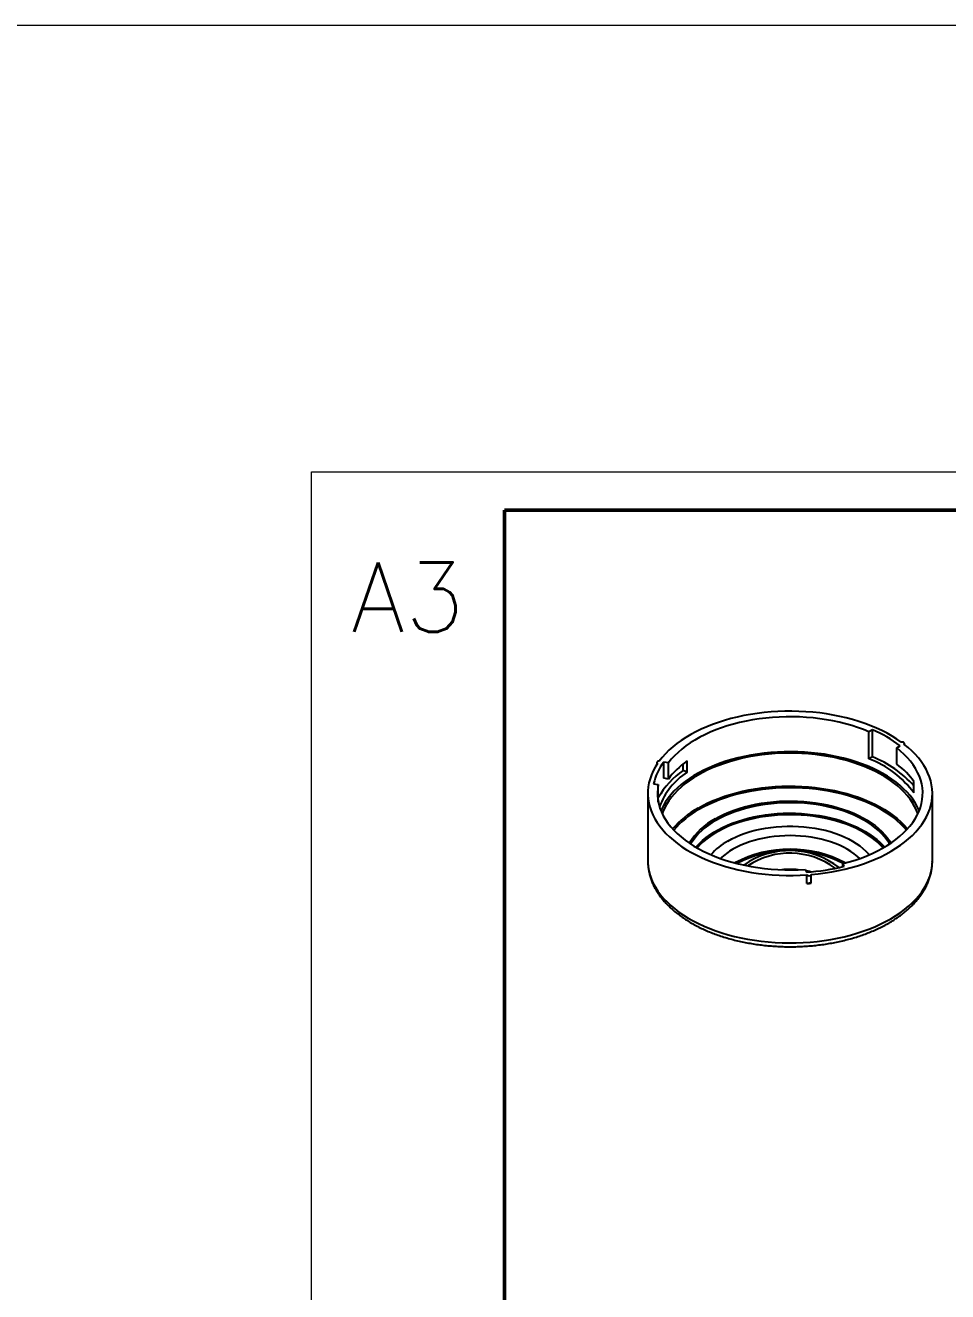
# Model space of a CAD drawing. Header units: millimetres. Extents: x 2517 to 77584, y 486 to 45347.
# Drawn here: x 3723 to 3799.5, y 691.8 to 796.9 of the extents above; entities that cross this region are included whole.
import ezdxf

# ---------------------------------------------------------------- set-up
doc = ezdxf.new("R2010")
doc.units = ezdxf.units.MM
for name, color, linetype, lineweight in [('实线', 7, 'Continuous', 25), ('尺寸标注', 2, 'Continuous', 9), ('引导线', 6, 'Continuous', 9), ('粗实线', 9, 'Continuous', 50)]:
    doc.layers.add(name, color=color, linetype=linetype, lineweight=lineweight)
doc.styles.add('st', font='txt.shx')

msp = doc.modelspace()

# ---------------------------------------------------------------- linework, layer by layer
at = {"color": 7, "linetype": 'Continuous', "lineweight": 25}
for p, q in [((3793.2325, 738.4299), (3792.9467, 738.2649)), ((3793.2325, 736.1845), (3793.2325, 738.4299)), ((3792.9467, 736.0194), (3792.9467, 738.2649)), ((3795.8822, 737.2173), (3795.8822, 737.3049)), ((3795.2448, 736.9383), (3795.5306, 737.1033)), ((3795.2448, 735.591), (3795.2448, 736.9383)), ((3775.3512, 735.7327), (3775.3512, 735.5478)), ((3776.3148, 735.6922), (3775.9243, 735.7527)), ((3775.9243, 734.4054), (3775.9243, 735.7527)), ((3776.3148, 734.345), (3776.3148, 735.6922)), ((3777.5434, 735.0567), (3777.5434, 735.6111)), ((3777.8543, 734.9114), (3777.8543, 735.8502)), ((3793.2325, 736.1845), (3792.9467, 736.0194)), ((3776.3148, 734.345), (3775.9243, 734.4054)), ((3777.8543, 734.9114), (3777.5434, 735.0567)), ((3796.6723, 733.1908), (3796.6723, 734.1296)), ((3774.6029, 733.1606), (3774.6029, 727.5673)), ((3775.0832, 733.9404), (3775.4737, 733.88)), ((3775.4737, 732.4412), (3775.4737, 733.88)), ((3798.2029, 727.5673), (3798.2029, 733.1606)), ((3787.649, 726.8513), (3787.7537, 726.6259)), ((3790.8929, 727.1115), (3790.7883, 727.3369)), ((3790.7883, 727.086), (3790.7883, 727.3369)), ((3798.2029, 727.5587), (3798.2029, 727.5673)), ((3787.804, 725.6823), (3787.804, 726.3968)), ((3788.1622, 725.7103), (3788.1622, 726.4248))]:
    msp.add_line(p, q, dxfattribs=at)
at = {"color": 7, "linetype": 'Continuous', "lineweight": 25, "flags": 128}
for points in [[(3795.6281, 737.4081), (3795.2556, 737.6646), (3794.8617, 737.9101), (3794.4474, 738.1443), (3794.0136, 738.3663), (3793.5615, 738.5759), (3793.0921, 738.7723), (3792.6066, 738.9552), (3792.1061, 739.1241), (3791.5918, 739.2786), (3791.065, 739.4184), (3790.527, 739.543), (3789.9789, 739.6523), (3789.4223, 739.7458), (3788.8584, 739.8235), (3788.2885, 739.8851), (3787.7141, 739.9304), (3787.1365, 739.9594), (3786.5572, 739.972), (3785.9774, 739.9682), (3785.3987, 739.9479), (3784.8225, 739.9112), (3784.25, 739.8583), (3783.6828, 739.7891), (3783.1221, 739.704), (3782.5693, 739.6031), (3782.0258, 739.4866), (3781.4928, 739.3549), (3780.9717, 739.2082), (3780.4637, 739.0469), (3779.9701, 738.8714), (3779.492, 738.6821), (3779.0305, 738.4794), (3778.5869, 738.264), (3778.1621, 738.0362), (3777.7572, 737.7966), (3777.3732, 737.5459), (3777.011, 737.2846), (3776.6714, 737.0133), (3776.3554, 736.7327), (3776.0636, 736.4435), (3775.7967, 736.1464), (3775.5555, 735.842)], [(3792.9467, 738.2649), (3792.484, 738.4521), (3792.0054, 738.6254), (3791.512, 738.7843), (3791.005, 738.9283), (3790.486, 739.0571), (3789.9562, 739.1703), (3789.417, 739.2677), (3788.8698, 739.349), (3788.3161, 739.414), (3787.7574, 739.4624), (3787.1952, 739.4943), (3786.6308, 739.5094), (3786.0658, 739.5078), (3785.5017, 739.4894), (3784.94, 739.4544), (3784.3822, 739.4027), (3783.8297, 739.3346), (3783.2839, 739.2502), (3782.7464, 739.1497), (3782.2186, 739.0334), (3781.7018, 738.9016), (3781.1974, 738.7547), (3780.7067, 738.593), (3780.231, 738.417), (3779.7717, 738.2272), (3779.3298, 738.0239), (3778.9065, 737.8079), (3778.5031, 737.5795), (3778.1205, 737.3396), (3777.7597, 737.0886), (3777.4218, 736.8272), (3777.1075, 736.5561), (3776.8178, 736.2761), (3776.5533, 735.9879), (3776.3148, 735.6922)], [(3795.8491, 737.243), (3795.8746, 737.274), (3795.8821, 737.3081), (3795.8711, 737.3418), (3795.8426, 737.3719), (3795.7993, 737.3955), (3795.7455, 737.4101), (3795.6865, 737.4145), (3795.6281, 737.4081)], [(3797.1125, 731.7112), (3797.0973, 731.7482), (3796.9519, 732.0615), (3796.7789, 732.3701), (3796.5789, 732.6732), (3796.3524, 732.9701), (3796.0999, 733.2598), (3795.8221, 733.5417), (3795.5197, 733.8151), (3795.1935, 734.0792), (3794.8444, 734.3333), (3794.4733, 734.5769), (3794.0811, 734.8091), (3793.6689, 735.0295), (3793.2377, 735.2375), (3792.7887, 735.4324), (3792.323, 735.6139), (3791.8419, 735.7815), (3791.3466, 735.9346), (3790.8384, 736.0729), (3790.3187, 736.1961), (3789.7887, 736.3038), (3789.2499, 736.3957), (3788.7036, 736.4716), (3788.1514, 736.5313), (3787.5946, 736.5747), (3787.0347, 736.6016), (3786.4731, 736.6119), (3785.9114, 736.6057), (3785.3509, 736.5829), (3784.7932, 736.5437), (3784.2397, 736.4881), (3783.6918, 736.4162), (3783.151, 736.3282), (3782.6187, 736.2245), (3782.0962, 736.1051), (3781.585, 735.9706), (3781.0864, 735.8211), (3780.6016, 735.6571), (3780.1319, 735.4791), (3779.6787, 735.2874), (3779.2429, 735.0827), (3778.8259, 734.8653), (3778.4286, 734.636), (3778.0521, 734.3952), (3777.6974, 734.1437), (3777.3654, 733.882), (3777.057, 733.6109), (3776.773, 733.331), (3776.5141, 733.0432), (3776.281, 732.7481), (3776.0743, 732.4465), (3775.8945, 732.1392), (3775.7422, 731.827), (3775.6932, 731.7112)], [(3797.0014, 731.4606), (3796.8813, 731.7719), (3796.7328, 732.0813), (3796.5568, 732.3859), (3796.354, 732.6848), (3796.1247, 732.9774), (3795.8697, 733.2627), (3795.5895, 733.54), (3795.285, 733.8087), (3794.957, 734.0679), (3794.6062, 734.3171), (3794.2337, 734.5555), (3793.8405, 734.7825), (3793.4275, 734.9976), (3792.9959, 735.2001), (3792.5468, 735.3894), (3792.0814, 735.5652), (3791.6009, 735.727), (3791.1067, 735.8742), (3790.6, 736.0065), (3790.0822, 736.1236), (3789.5546, 736.2252), (3789.0186, 736.311), (3788.4757, 736.3807), (3787.9274, 736.4342), (3787.3749, 736.4713), (3786.8199, 736.4919), (3786.2638, 736.4961), (3785.7081, 736.4837), (3785.1542, 736.4548), (3784.6036, 736.4095), (3784.0578, 736.3478), (3783.5182, 736.2701), (3782.9862, 736.1764), (3782.4634, 736.067), (3781.9509, 735.9422), (3781.4503, 735.8024), (3780.9628, 735.6479), (3780.4897, 735.4791), (3780.0323, 735.2964), (3779.5918, 735.1004), (3779.1694, 734.8916), (3778.7661, 734.6705), (3778.3831, 734.4377), (3778.0214, 734.1938), (3777.6819, 733.9395), (3777.3655, 733.6755), (3777.0731, 733.4024), (3776.8054, 733.121), (3776.5632, 732.8319), (3776.347, 732.5361), (3776.1576, 732.2343), (3775.9953, 731.9272), (3775.8606, 731.6157), (3775.8044, 731.4606)], [(3788.1622, 726.4248), (3788.7332, 726.4828), (3789.2985, 726.5569), (3789.8569, 726.647), (3790.4069, 726.7528), (3790.9473, 726.874), (3791.4767, 727.0105), (3791.9938, 727.1618), (3792.4975, 727.3276), (3792.9864, 727.5074), (3793.4595, 727.7009), (3793.9155, 727.9076), (3794.3534, 728.1269), (3794.772, 728.3585), (3795.1705, 728.6016), (3795.5478, 728.8557), (3795.9031, 729.1202), (3796.2354, 729.3944), (3796.544, 729.6778), (3796.828, 729.9695), (3797.087, 730.269), (3797.3201, 730.5754), (3797.5269, 730.8881), (3797.7068, 731.2063), (3797.8595, 731.5291), (3797.9844, 731.856), (3798.0815, 732.1859), (3798.1503, 732.5182), (3798.1908, 732.8521), (3798.2028, 733.1867), (3798.1863, 733.5213), (3798.1414, 733.855), (3798.0682, 734.187), (3797.9668, 734.5165), (3797.8374, 734.8428), (3797.6805, 735.165), (3797.4964, 735.4823), (3797.2854, 735.7941), (3797.0482, 736.0995), (3796.7853, 736.3978), (3796.4974, 736.6882), (3796.1851, 736.9702), (3795.8491, 737.243)], [(3790.7883, 727.3369), (3791.3005, 727.4746), (3791.7997, 727.6273), (3792.2847, 727.7945), (3792.7543, 727.9759), (3793.207, 728.171), (3793.6418, 728.3793), (3794.0575, 728.6002), (3794.453, 728.8331), (3794.8273, 729.0774), (3795.1794, 729.3325), (3795.5083, 729.5977), (3795.8132, 729.8723), (3796.0932, 730.1555), (3796.3477, 730.4467), (3796.576, 730.7451), (3796.7774, 731.0498), (3796.9514, 731.3601), (3797.0977, 731.6751), (3797.2157, 731.9941), (3797.3052, 732.3161), (3797.3659, 732.6404), (3797.3977, 732.966), (3797.4005, 733.2922), (3797.3743, 733.618), (3797.3192, 733.9426), (3797.2352, 734.2651), (3797.1227, 734.5847), (3796.9819, 734.9006), (3796.8132, 735.2119), (3796.617, 735.5177), (3796.3939, 735.8174), (3796.1444, 736.11), (3795.8692, 736.3949), (3795.5691, 736.6712), (3795.2448, 736.9383)], [(3775.4183, 735.649), (3775.2199, 735.3345), (3775.0484, 735.0148), (3774.9044, 734.6906), (3774.7881, 734.3627), (3774.6998, 734.0319), (3774.6398, 733.699), (3774.6082, 733.3648), (3774.605, 733.0302), (3774.6304, 732.6958), (3774.6841, 732.3625), (3774.7662, 732.0312), (3774.8763, 731.7026), (3775.0143, 731.3776), (3775.1797, 731.0568), (3775.3723, 730.7411), (3775.5915, 730.4312), (3775.8367, 730.128), (3776.1075, 729.832), (3776.4031, 729.5441), (3776.7229, 729.265), (3777.066, 728.9952), (3777.4317, 728.7355), (3777.8191, 728.4864), (3778.2271, 728.2487), (3778.6549, 728.0228), (3779.1014, 727.8093), (3779.5655, 727.6087), (3780.0461, 727.4215), (3780.5421, 727.2482), (3781.0522, 727.0892), (3781.5753, 726.9448), (3782.1099, 726.8154), (3782.655, 726.7013), (3783.2091, 726.6029), (3783.7709, 726.5202), (3784.3391, 726.4536), (3784.9122, 726.4032), (3785.4889, 726.3691), (3786.0679, 726.3514), (3786.6476, 726.3501), (3787.2268, 726.3652), (3787.804, 726.3968)], [(3775.5555, 735.842), (3775.4962, 735.8392), (3775.4414, 735.826), (3775.3963, 735.8036), (3775.3654, 735.7743), (3775.3517, 735.7409), (3775.3566, 735.7067), (3775.3795, 735.675), (3775.4183, 735.649)], [(3775.4737, 733.88), (3775.4241, 733.5551), (3775.4035, 733.2292), (3775.4119, 732.903), (3775.4493, 732.5776), (3775.5156, 732.2537), (3775.6107, 731.9322), (3775.7341, 731.6139), (3775.8858, 731.2997), (3776.0652, 730.9905), (3776.2718, 730.6869), (3776.5052, 730.3899), (3776.7647, 730.1002), (3777.0496, 729.8185), (3777.3592, 729.5457), (3777.6926, 729.2824), (3778.0491, 729.0293), (3778.4275, 728.7872), (3778.827, 728.5565), (3779.2465, 728.3381), (3779.6849, 728.1323), (3780.141, 727.9398), (3780.6136, 727.7611), (3781.1014, 727.5966), (3781.6033, 727.4468), (3782.1178, 727.3121), (3782.6436, 727.1928), (3783.1794, 727.0892), (3783.7236, 727.0017), (3784.275, 726.9304), (3784.8319, 726.8755), (3785.393, 726.8373), (3785.9567, 726.8157), (3786.5216, 726.8108), (3787.0862, 726.8227), (3787.649, 726.8513)]]:
    msp.add_lwpolyline(points, dxfattribs=at)
at = {"color": 8, "linetype": 'Continuous', "lineweight": 25, "flags": 128}
for points in [[(3778.7661, 731.9351), (3779.1694, 732.1562), (3779.5918, 732.365), (3780.0323, 732.561), (3780.4897, 732.7437), (3780.9628, 732.9125), (3781.4503, 733.067), (3781.9509, 733.2068), (3782.4634, 733.3316), (3782.9862, 733.441), (3783.5182, 733.5347), (3784.0578, 733.6124), (3784.6036, 733.6741), (3785.1542, 733.7194), (3785.7081, 733.7483), (3786.2638, 733.7607), (3786.8199, 733.7565), (3787.3749, 733.7359), (3787.9274, 733.6988), (3788.4757, 733.6453), (3789.0186, 733.5756), (3789.5546, 733.4898), (3790.0822, 733.3882), (3790.6, 733.2711), (3791.1067, 733.1388), (3791.6009, 732.9915), (3792.0814, 732.8298), (3792.5468, 732.654), (3792.9959, 732.4646), (3793.4275, 732.2622), (3793.8405, 732.0471), (3794.2337, 731.8201), (3794.6062, 731.5817), (3794.957, 731.3325), (3795.285, 731.0733), (3795.5895, 730.8046), (3795.8697, 730.5273), (3796.1247, 730.2419), (3796.1475, 730.2146)], [(3796.0532, 730.1129), (3795.8598, 730.3345), (3795.5873, 730.614), (3795.2899, 730.8849), (3794.9687, 731.1465), (3794.6243, 731.3982), (3794.2578, 731.6392), (3793.8701, 731.8689), (3793.4622, 732.0867), (3793.0354, 732.292), (3792.5906, 732.4842), (3792.1292, 732.6628), (3791.6523, 732.8273), (3791.1613, 732.9774), (3790.6575, 733.1125), (3790.1421, 733.2323), (3789.6167, 733.3366), (3789.0827, 733.4249), (3788.5414, 733.4972), (3787.9944, 733.5531), (3787.443, 733.5925), (3786.8889, 733.6154), (3786.3334, 733.6217), (3785.7782, 733.6113), (3785.2246, 733.5842), (3784.6742, 733.5407), (3784.1284, 733.4806), (3783.5888, 733.4044), (3783.0568, 733.312), (3782.5338, 733.2038), (3782.0212, 733.0801), (3781.5204, 732.9413), (3781.0328, 732.7875), (3780.5597, 732.6194), (3780.1023, 732.4374), (3779.662, 732.2419), (3779.2397, 732.0334), (3778.8368, 731.8126)], [(3780.1803, 731.037), (3780.5457, 731.2362), (3780.9302, 731.4231), (3781.3326, 731.597), (3781.7514, 731.7573), (3782.1855, 731.9035), (3782.6333, 732.0353), (3783.0934, 732.152), (3783.5643, 732.2534), (3784.0445, 732.3391), (3784.5323, 732.4089), (3785.0263, 732.4624), (3785.5247, 732.4996), (3786.026, 732.5203), (3786.5285, 732.5244), (3787.0307, 732.512), (3787.5307, 732.4831), (3788.0271, 732.4377), (3788.5182, 732.376), (3789.0024, 732.2982), (3789.4782, 732.2047), (3789.9439, 732.0955), (3790.398, 731.9713), (3790.8391, 731.8322), (3791.2657, 731.6788), (3791.6765, 731.5117), (3792.0701, 731.3312), (3792.4452, 731.1381), (3792.8006, 730.933), (3793.1351, 730.7164), (3793.4476, 730.4892), (3793.7372, 730.2521), (3794.0029, 730.0058), (3794.2437, 729.7512), (3794.459, 729.489), (3794.648, 729.2201), (3794.7619, 729.0328)], [(3794.6517, 728.9596), (3794.6087, 729.0317), (3794.4286, 729.3019), (3794.2218, 729.5656), (3793.989, 729.822), (3793.731, 730.0702), (3793.4487, 730.3094), (3793.143, 730.5388), (3792.8148, 730.7577), (3792.4654, 730.9654), (3792.0959, 731.161), (3791.7074, 731.344), (3791.3013, 731.5138), (3790.8789, 731.6699), (3790.4417, 731.8116), (3789.991, 731.9385), (3789.5285, 732.0503), (3789.0555, 732.1464), (3788.5738, 732.2267), (3788.0848, 732.2908), (3787.5902, 732.3386), (3787.0917, 732.3698), (3786.5909, 732.3844), (3786.0895, 732.3823), (3785.5891, 732.3636), (3785.0914, 732.3282), (3784.5981, 732.2763), (3784.1108, 732.2081), (3783.6311, 732.1239), (3783.1606, 732.0238), (3782.7009, 731.9082), (3782.2534, 731.7775), (3781.8198, 731.6322), (3781.4014, 731.4727), (3780.9995, 731.2995), (3780.6157, 731.1132), (3780.251, 730.9145)], [(3778.5834, 728.6943), (3778.6398, 728.7599), (3778.8789, 729.0143), (3779.1431, 729.2604), (3779.4313, 729.4972), (3779.7428, 729.7241), (3780.0763, 729.9402), (3780.4309, 730.1449), (3780.8053, 730.3375), (3781.1983, 730.5172), (3781.6086, 730.6837), (3782.0348, 730.8361), (3782.4755, 730.9742), (3782.9293, 731.0974), (3783.3946, 731.2053), (3783.8699, 731.2975), (3784.3536, 731.3738), (3784.8441, 731.4338), (3785.3398, 731.4774), (3785.8391, 731.5045), (3786.3402, 731.5149), (3786.8415, 731.5087), (3787.3414, 731.4858), (3787.8381, 731.4463), (3788.3301, 731.3903), (3788.8156, 731.3181), (3789.2932, 731.2298), (3789.7612, 731.1258), (3790.218, 731.0064), (3790.6621, 730.872), (3791.0921, 730.7231), (3791.5065, 730.5601), (3791.9039, 730.3836), (3792.2831, 730.1942), (3792.6427, 729.9925), (3792.9816, 729.7792), (3793.2987, 729.5549), (3793.5928, 729.3205), (3793.8631, 729.0766), (3794.1086, 728.8242), (3794.2224, 728.6943)], [(3794.1145, 728.6323), (3794.0354, 728.7217), (3793.7922, 728.9717), (3793.5245, 729.2132), (3793.2332, 729.4454), (3792.9191, 729.6675), (3792.5834, 729.8788), (3792.2272, 730.0786), (3791.8517, 730.2663), (3791.458, 730.4411), (3791.0475, 730.6025), (3790.6216, 730.75), (3790.1817, 730.8831), (3789.7293, 731.0014), (3789.2657, 731.1044), (3788.7927, 731.1918), (3788.3118, 731.2634), (3787.8245, 731.3188), (3787.3324, 731.3579), (3786.8373, 731.3806), (3786.3408, 731.3868), (3785.8444, 731.3765), (3785.3499, 731.3497), (3784.8589, 731.3065), (3784.3731, 731.247), (3783.894, 731.1714), (3783.4232, 731.0801), (3782.9623, 730.9732), (3782.5128, 730.8512), (3782.0763, 730.7145), (3781.6541, 730.5634), (3781.2477, 730.3986), (3780.8585, 730.2205), (3780.4876, 730.0298), (3780.1364, 729.8271), (3779.806, 729.613), (3779.4976, 729.3883), (3779.212, 729.1537), (3778.9504, 728.9099), (3778.7135, 728.6579), (3778.6912, 728.6323)], [(3781.2362, 729.2062), (3781.5708, 729.3876), (3781.9245, 729.5565), (3782.2959, 729.7123), (3782.6834, 729.8543), (3783.0857, 729.9819), (3783.501, 730.0948), (3783.9278, 730.1923), (3784.3643, 730.2742), (3784.8089, 730.3401), (3785.2598, 730.3897), (3785.7152, 730.423), (3786.1734, 730.4396), (3786.6324, 730.4396), (3787.0905, 730.423), (3787.5459, 730.3897), (3787.9968, 730.3401), (3788.4414, 730.2742), (3788.878, 730.1923), (3789.3047, 730.0948), (3789.7201, 729.9819), (3790.1223, 729.8543), (3790.5099, 729.7123), (3790.8813, 729.5565), (3791.2349, 729.3876), (3791.5696, 729.2062), (3791.8838, 729.013), (3792.1764, 728.8089), (3792.4462, 728.5945), (3792.6921, 728.3708), (3792.9133, 728.1385), (3792.9741, 728.068)], [(3792.1766, 727.7555), (3791.9842, 727.9318), (3791.7283, 728.138), (3791.4497, 728.334), (3791.1494, 728.5191), (3790.8288, 728.6924), (3790.4892, 728.8533), (3790.1322, 729.001), (3789.7592, 729.1349), (3789.3718, 729.2544), (3788.9717, 729.3591), (3788.5606, 729.4484), (3788.1402, 729.522), (3787.7124, 729.5796), (3787.279, 729.6209), (3786.8419, 729.6457), (3786.4029, 729.654), (3785.9639, 729.6457), (3785.5267, 729.6209), (3785.0933, 729.5796), (3784.6655, 729.522), (3784.2452, 729.4484), (3783.8341, 729.3591), (3783.434, 729.2544), (3783.0466, 729.1349), (3782.6736, 729.001), (3782.3165, 728.8533), (3781.977, 728.6924), (3781.6564, 728.5191)], [(3774.6029, 727.5673), (3774.6085, 727.3567), (3774.641, 727.0202), (3774.7022, 726.6851), (3774.7921, 726.3522), (3774.9104, 726.0222), (3775.0569, 725.696), (3775.2311, 725.3743), (3775.4326, 725.0581), (3775.661, 724.748), (3775.9156, 724.4447), (3776.196, 724.1492), (3776.5013, 723.8619), (3776.8308, 723.5838), (3777.1838, 723.3154), (3777.5593, 723.0574), (3777.9565, 722.8104), (3778.3743, 722.5751), (3778.8118, 722.352), (3779.2678, 722.1417), (3779.7413, 721.9446), (3780.2312, 721.7613), (3780.7361, 721.5922), (3781.2549, 721.4378), (3781.7863, 721.2983), (3782.329, 721.1742), (3782.8816, 721.0657), (3783.4429, 720.9731), (3784.0114, 720.8967), (3784.5858, 720.8366), (3785.1646, 720.7929), (3785.7464, 720.7659), (3786.3299, 720.7554), (3786.9135, 720.7617), (3787.4959, 720.7846), (3788.0756, 720.8241), (3788.6512, 720.8801), (3789.2213, 720.9525), (3789.7846, 721.041), (3790.3395, 721.1456), (3790.8848, 721.2658), (3791.4191, 721.4015), (3791.9412, 721.5522), (3792.4497, 721.7177), (3792.9434, 721.8975), (3793.4211, 722.0912), (3793.8817, 722.2982), (3794.3239, 722.5182), (3794.7467, 722.7505)], [(3794.7467, 722.7505), (3795.1492, 722.9946), (3795.5302, 723.2499), (3795.8889, 723.5158), (3796.2243, 723.7915), (3796.5358, 724.0765), (3796.8224, 724.3701), (3797.0836, 724.6715), (3797.3186, 724.9799), (3797.5269, 725.2947), (3797.7079, 725.6151), (3797.8613, 725.9402), (3797.9867, 726.2694), (3798.0837, 726.6016), (3798.1521, 726.9363), (3798.1918, 727.2725), (3798.2029, 727.5587)]]:
    msp.add_lwpolyline(points, dxfattribs=at)
at = {"color": 7, "linetype": 'Continuous', "lineweight": 25}
for centre, radius, start, end in [((3789.0627, 728.5531), 10.721, 52.893839, 67.111537), ((3779.5958, 732.9472), 4.6206, 142.615482, 167.587595), ((3790.0512, 728.3379), 8.2091, 36.239376, 69.346375), ((3789.857, 727.7118), 9.1203, 41.64641, 68.277632), ((3781.1848, 729.6578), 6.5122, 123.998504, 151.28198), ((3780.9954, 730.0814), 5.7615, 123.037113, 160.149292), ((3786.3782, 721.7423), 6.6694, 52.194954, 124.92514), ((3786.3786, 721.9811), 6.2203, 52.887996, 123.961957), ((3786.5261, 744.9522), 18.3673, 273.83225, 283.753828), ((3787.9707, 726.5693), 0.2399, 225.977762, 322.944636), ((3786.4217, 745.7086), 20.0739, 273.948432, 274.973965)]:
    msp.add_arc(centre, radius, start, end, dxfattribs=at)
at = {"color": 8, "linetype": 'Continuous', "lineweight": 25}
for centre, radius, start, end in [((3782.5723, 725.1205), 7.8055, 119.184732, 139.259727), ((3782.465, 725.2356), 7.5114, 118.883173, 139.50915), ((3782.8239, 726.0781), 5.6195, 118.06201, 148.27843), ((3782.8285, 726.0477), 5.5072, 117.905688, 148.079749), ((3783.7605, 724.6555), 5.204, 119.017708, 139.022788), ((3784.2025, 724.021), 5.1687, 119.511906, 133.736338), ((3786.4029, 718.7699), 9.7587, 62.00876, 117.99124), ((3786.4029, 718.7161), 9.6913, 62.907716, 117.092284), ((3786.4029, 719.364), 7.4892, 84.808173, 95.191827), ((3786.5234, 720.1999), 6.644, 76.237772, 79.787876)]:
    msp.add_arc(centre, radius, start, end, dxfattribs=at)
at = {"color": 7, "linetype": 'Continuous', "lineweight": 25}
for major_axis, ratio, start_param, end_param in [((10.9999, 0.0624), 0.59104247, 2.45756338, 2.72817246), ((10.9996, 0.1634), 0.56712456, 0.35809323, 0.62870232)]:
    msp.add_ellipse((3786.4029, 731.7902), major_axis=major_axis, ratio=ratio, start_param=start_param, end_param=end_param, dxfattribs=at)
for points, knots in [([(3774.6056, 727.5749), (3774.6056, 727.4975), (3774.6055, 727.3076), (3774.6348, 727.0059), (3774.6895, 726.6709), (3774.7705, 726.3382), (3774.8765, 726.0083), (3775.0077, 725.6819), (3775.164, 725.3595), (3775.3452, 725.0417), (3775.5511, 724.7294), (3775.7813, 724.4232), (3776.0354, 724.1239), (3776.3129, 723.8323), (3776.6131, 723.5492), (3776.9353, 723.2753), (3777.2785, 723.0114), (3777.6419, 722.7579), (3778.0245, 722.5155), (3778.4254, 722.2847), (3778.8435, 722.066), (3779.2779, 721.8597), (3779.7275, 721.6663), (3780.1913, 721.4861), (3780.6682, 721.3193), (3781.1573, 721.1663), (3781.6575, 721.0272), (3782.1676, 720.9024), (3782.6866, 720.7921), (3783.2134, 720.6963), (3783.747, 720.6153), (3784.2861, 720.5493), (3784.8296, 720.4982), (3785.3764, 720.4623), (3785.9253, 720.4415), (3786.4753, 720.4359), (3787.0251, 720.4455), (3787.5736, 720.4703), (3788.1196, 720.5102), (3788.6619, 720.5652), (3789.1996, 720.6352), (3789.7313, 720.72), (3790.2561, 720.8196), (3790.7728, 720.9338), (3791.2803, 721.0623), (3791.7775, 721.205), (3792.2635, 721.3616), (3792.7371, 721.5319), (3793.1974, 721.7157), (3793.6433, 721.9126), (3794.0738, 722.1224), (3794.3866, 722.2898), (3794.5561, 722.3869), (3794.5914, 722.4071)], [0, 0, 0, 0, 0.0131146, 0.03216833, 0.05123365, 0.07034471, 0.0895321, 0.10882096, 0.12822945, 0.14776787, 0.1674386, 0.18723667, 0.20715111, 0.22716672, 0.24726597, 0.26743077, 0.2876439, 0.30788997, 0.32815591, 0.34843116, 0.36870587, 0.38897407, 0.40923207, 0.42947752, 0.44970918, 0.46992661, 0.49013, 0.51032001, 0.53049761, 0.55066403, 0.57082067, 0.59096902, 0.61111067, 0.63124725, 0.65138043, 0.67151191, 0.6916434, 0.71177623, 0.73191194, 0.75205225, 0.77219887, 0.79235351, 0.81251787, 0.83269357, 0.8528822, 0.87308519, 0.89330384, 0.91353916, 0.93379184, 0.95406206, 0.97434932, 0.99465223, 1, 1, 1, 1]), ([(3794.5914, 722.4071), (3794.6617, 722.4483), (3794.8648, 722.5674), (3795.1868, 722.7734), (3795.5506, 723.0284), (3795.8943, 723.2946), (3796.2171, 723.5712), (3796.5181, 723.8575), (3796.7965, 724.153), (3797.0514, 724.4569), (3797.2821, 724.7684), (3797.4879, 725.0865), (3797.6683, 725.4102), (3797.8229, 725.7387), (3797.9516, 726.0709), (3798.0539, 726.4059), (3798.1305, 726.7428), (3798.1795, 727.0807), (3798.2027, 727.3527), (3798.2004, 727.5116), (3798.1998, 727.5577)], [0, 0, 0, 0, 0.03195472, 0.09228941, 0.1526514, 0.21299483, 0.27328694, 0.33348692, 0.39354614, 0.45340968, 0.51301931, 0.57231802, 0.63125589, 0.68979642, 0.74792249, 0.80564055, 0.8629825, 0.92000475, 0.97678481, 1, 1, 1, 1]), ([(3787.7227, 726.6926), (3787.7408, 726.6897), (3787.8196, 726.677), (3787.8955, 726.6593), (3787.9539, 726.6456)], [0, 0, 0, 0, 0.23005833, 1, 1, 1, 1]), ([(3787.804, 725.6823), (3787.8187, 725.6909), (3787.8419, 725.6997), (3787.9085, 725.716), (3787.9538, 725.7236), (3788.0471, 725.7309), (3788.0878, 725.73), (3788.1412, 725.7231), (3788.1561, 725.7172), (3788.1622, 725.7103)], [0, 0, 0, 0, 0.25, 0.25, 0.5, 0.5, 0.75, 0.75, 1, 1, 1, 1])]:
    msp.add_open_spline(points, degree=3, knots=knots, dxfattribs=at)
at = {"layer": '尺寸标注', "ltscale": 0.2}
msp.add_line((3054.3981, 796.855), (3957.6079, 796.855), dxfattribs=at)
at = {"layer": '引导线'}
for p, q in [((3746.7081, 759.8374), (4015.5296, 759.8374)), ((3746.7081, 569.7422), (3746.7081, 759.8374))]:
    msp.add_line(p, q, dxfattribs=at)
at = {"layer": '粗实线'}
for p, q in [((3762.7094, 572.9424), (3762.7094, 756.6371)), ((3762.7094, 756.6371), (4012.3294, 756.6371))]:
    msp.add_line(p, q, dxfattribs=at)

# ---------------------------------------------------------------- texts
at = {"layer": '实线', "ltscale": 0.2, "insert": (3750.0123, 752.3121), "char_height": 5.76046, "width": 16.00128, "attachment_point": 1, "style": 'st'}
msp.add_mtext('A3', dxfattribs=at)

doc.saveas('drawing.dxf')
